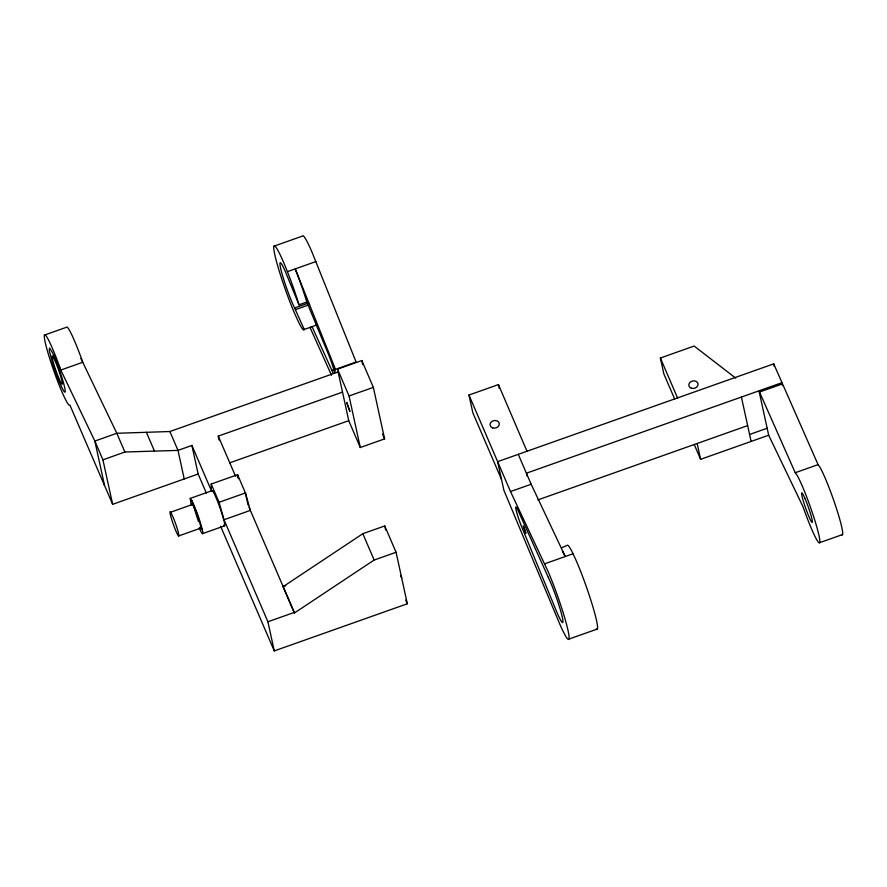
<?xml version="1.0" encoding="UTF-8"?>
<svg xmlns="http://www.w3.org/2000/svg" width="887" height="887" viewBox="0 0 887 887"><rect width="100%" height="100%" fill="white"/><g stroke="black" fill="none" stroke-linecap="round" stroke-linejoin="round"><path stroke-width="1.33" d="M298.997 304.806L285.758 272.52A26.721 2.439 70.5 0 0 281.057 270.18A26.721 2.439 70.5 0 0 294.595 308L304.341 329.665A44.649 4.08 70.5 0 1 298.265 321.449L294.739 313.71A44.649 4.08 70.5 0 1 274.793 254.624A44.649 4.08 70.5 0 1 283.507 262.175L287.41 271.666A44.649 4.08 70.5 0 1 298.731 303.897L298.997 304.806L306.813 302.035L306.547 301.125A44.649 4.08 70.5 0 0 295.227 268.905L335.463 369.347L334.41 373.261M212.204 490.611L190.239 498.383L191.204 505.424M362.827 533.708L283.075 586.695L294.395 613.006L374.159 560.03L396.079 552.268L384.747 525.947L362.827 533.708L374.159 560.03M191.914 445.451L198.145 474.024L112.638 504.315L102.936 459.854L124.879 452.004L177.999 450.385L191.914 445.451L211.372 490.677L211.206 484.036L237.572 474.7L245.422 492.961L250.367 510.402L224.001 519.738L219.067 502.297L211.206 484.036M674.663 399.039L663.831 373.848L660.383 358.026L694.122 346.041L735.7 378.117M273.906 246.209L302.367 236.119A44.649 4.08 70.5 0 1 311.98 252.085L356.108 362.029L335.463 369.347M44.417 335.086L66.381 327.303A37.442 3.426 70.5 0 1 81.083 357.561L82.735 362.273L60.771 370.056L59.107 365.333A37.442 3.426 70.5 0 0 44.627 334.809A37.442 3.426 70.5 0 0 53.065 368.682A37.442 3.426 70.5 0 0 69.009 405.115L69.896 405.082L112.638 504.315M287.41 271.666L315.872 261.587M294.595 308L308.731 302.988M295.46 309.641L309.596 304.629M304.352 329.399L317.269 324.819M311.049 326.937A44.649 4.08 70.5 0 0 312.169 326.904L331.849 370.3L334.388 369.402M337.526 369.158L361.829 360.554L373.36 387.375L384.592 438.888L360.288 447.503L348.746 420.682L337.526 369.158L349.057 395.979L360.288 447.503M104.522 485.444L94.854 441.061L116.818 433.277L169.883 431.525L338.246 371.908M219.122 440.007L218.269 436.116L342.526 392.109M349.057 395.979L373.36 387.375M229.678 462.848L348.746 420.682M501.51 479.423L472.849 412.81L468.968 395.037L498.439 384.592L526.989 451.261M170.692 512.198L173.519 518.152A12.895 1.175 70.5 0 1 178.597 533.752A12.895 1.175 70.5 0 1 176.369 532.067L175.271 529.472A12.895 1.175 70.5 0 1 170.703 516.023A12.895 1.175 70.5 0 1 170.692 512.198L192.656 504.415L193.421 505.745A12.895 1.175 70.5 0 1 199.287 521.135A12.895 1.175 70.5 0 1 200.063 527.643M219.067 502.297L245.422 492.961L248.061 505.058M178.609 535.97L200.573 528.186M201.26 529.317L202.147 529.007A18.727 1.707 70.5 0 0 198.422 516.733L196.77 512.143A18.727 1.707 70.5 0 0 192.091 501.1L190.239 498.383M202.48 533.675L224.444 525.891M841.652 534.595A37.442 3.426 70.5 0 0 836.485 508.573A37.442 3.426 70.5 0 0 819.732 466.884L818.069 464.633L773.719 363.858L497.64 461.65L503.871 490.234L559.353 623.106A44.649 4.08 70.5 0 0 568.068 630.657A44.649 4.08 70.5 0 0 548.122 571.583L510.502 491.553L468.968 395.037M526.989 475.898L526.401 473.203L758.995 390.823L759.505 392.021L782.356 383.927M510.502 491.553L531.158 484.247L565.252 556.526A44.649 4.08 70.5 0 0 562.358 551.06M285.681 585.764L283.075 586.695L282.942 586.119M537.855 499.913L747.641 425.616M751.101 441.438L749.582 434.475L767.155 428.244L758.995 390.823L781.835 382.718L782.489 385.69M694.166 444.365L700.608 459.322L768.674 435.218L767.155 428.244M396.079 552.268L407.31 603.781L274.271 650.914L267.907 621.765L294.273 612.429L248.981 507.198M561.759 547.656L566.981 545.527A44.649 4.08 70.5 0 1 573.069 553.754L576.583 561.493A44.649 4.08 70.5 0 1 593.303 608.183A44.649 4.08 70.5 0 1 596.319 629.038M759.505 392.021L795.229 472.727L818.069 464.633M544.596 563.833L573.069 553.754M819.743 542.644L842.583 534.562M568.955 639.072L597.428 628.994M795.229 472.727L796.892 474.977A37.442 3.426 70.5 0 1 819 535.582A37.442 3.426 70.5 0 1 805.052 512.398L803.045 506.832L768.674 435.218M80.939 358.536L116.818 433.277L124.879 452.004M53.597 355.11L55.582 359.823A23.406 2.14 70.5 0 1 65.095 392.065A23.406 2.14 70.5 0 1 52.71 363.526L49.273 350.542L49.528 348.026L51.845 351.418L94.854 441.061L102.936 459.854M310.04 327.48L331.516 375.279M531.158 484.247L518.285 454.344M660.383 358.026L677.69 398.241M382.497 434.02L384.592 438.888M400.658 575.608L401.7 578.025M405.703 600.022L407.31 603.781M218.269 436.116L235.576 476.319M224.001 519.738L267.907 621.765M198.145 474.024L206.361 493.117M220.597 526.202L274.271 650.914M169.883 431.525L177.999 450.385L184.219 478.947M146.388 432.302L154.482 451.106M306.813 302.035L328.279 353.935A14.181 1.297 70.5 0 1 334.61 372.695M191.747 500.501L198.466 521.589M773.719 363.858L774.284 366.464M741.41 397.043L749.582 434.475M697.16 443.5L700.608 459.322M498.439 384.592L499.27 388.406M361.829 360.554L362.705 364.601M384.747 525.947L385.634 529.994M294.273 612.429L294.395 613.006M238.392 478.692L237.572 474.7L237.638 477.361M202.147 529.007L202.691 531.657A18.727 1.707 70.5 0 1 199.231 528.009M332.958 372.762A14.181 1.297 70.5 0 1 331.849 370.3M223.701 525.115A18.727 1.707 70.5 0 0 224.655 523.884L224.112 521.223A18.727 1.707 70.5 0 0 220.386 508.95L218.734 504.37A18.727 1.707 70.5 0 0 211.882 491.032M191.925 504.16A12.895 1.175 70.5 0 1 192.656 504.415M346.684 402.487L349.866 411.235L346.684 402.487M523.308 526.113L525.858 533.109L523.308 526.113M53.763 358.137L52.876 356.596A14.979 1.364 70.5 0 0 55.537 369.513A14.979 1.364 70.5 0 0 62.334 383.86A14.979 1.364 70.5 0 0 56.158 363.515L53.763 358.137M548.266 577.293L518.84 512.209A14.181 1.297 70.5 0 0 516.068 509.814A14.181 1.297 70.5 0 0 522.41 528.574L554.763 607.085A26.721 2.439 70.5 0 0 562.68 619.126A26.721 2.439 70.5 0 0 550.372 581.927L548.266 577.293M805.008 498.583L803.766 495.866A15.7 1.43 70.5 0 0 803.988 503.251A15.7 1.43 70.5 0 0 812.248 522.443A15.7 1.43 70.5 0 0 806.383 501.931L805.008 498.583M691.372 388.229A4.679 3.781 -12.3 0 0 698.047 384.06A4.679 3.781 -12.3 0 0 690.829 381.698A4.679 3.781 -12.3 0 0 691.372 388.229M492.629 427.889A4.679 3.781 -12.3 0 0 499.303 423.72A4.679 3.781 -12.3 0 0 492.085 421.347A4.679 3.781 -12.3 0 0 492.629 427.889"/></g></svg>
